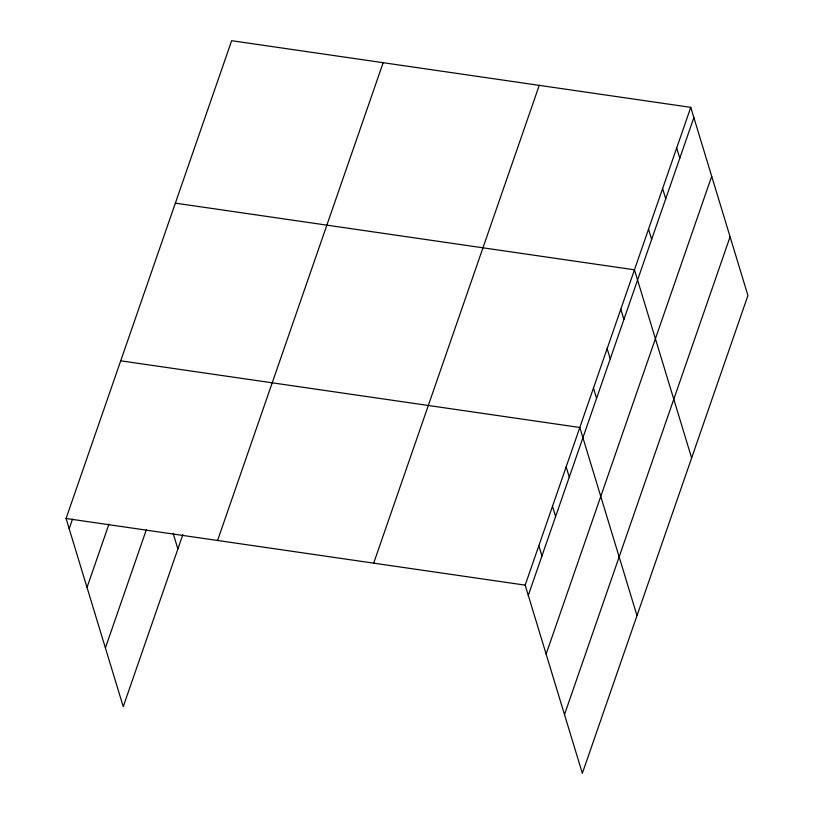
<?xml version="1.0" encoding="UTF-8"?>
<svg xmlns="http://www.w3.org/2000/svg" width="814" height="814" viewBox="0 0 814 814"><rect width="100%" height="100%" fill="white"/><g stroke="black" fill="none" stroke-linecap="round" stroke-linejoin="round"><path stroke-width="1.22" d="M182.845 534.635L123.24 706.644L66.066 518.487L231.654 40.7L690.76 107.356L747.934 295.513L582.346 773.3L525.172 585.144L690.76 107.356M69.18 528.713L72.487 519.159M87.017 587.433L108.954 524.124M105.393 647.924L146.378 529.67M217.572 540.486L383.16 62.698M373.677 563.156L539.255 85.358M528.286 595.37L693.874 117.582M546.123 654.09L711.711 176.292M564.499 714.58L730.087 236.793M175.356 203.144L634.462 269.81L691.625 457.956M120.716 360.816L579.822 427.482L636.986 615.628M66.066 518.487L525.172 585.144M676.688 147.975L679.792 158.191M662.616 188.583L665.72 198.809M648.544 229.192L651.648 239.418M620.807 309.228L623.911 319.444M607.142 348.646L610.246 358.862M593.477 388.064L596.591 398.28M566.157 466.9L569.261 477.116M552.503 506.318L555.606 516.534M538.837 545.736L541.941 555.952M173.148 533.394L177.879 548.972"/></g></svg>
